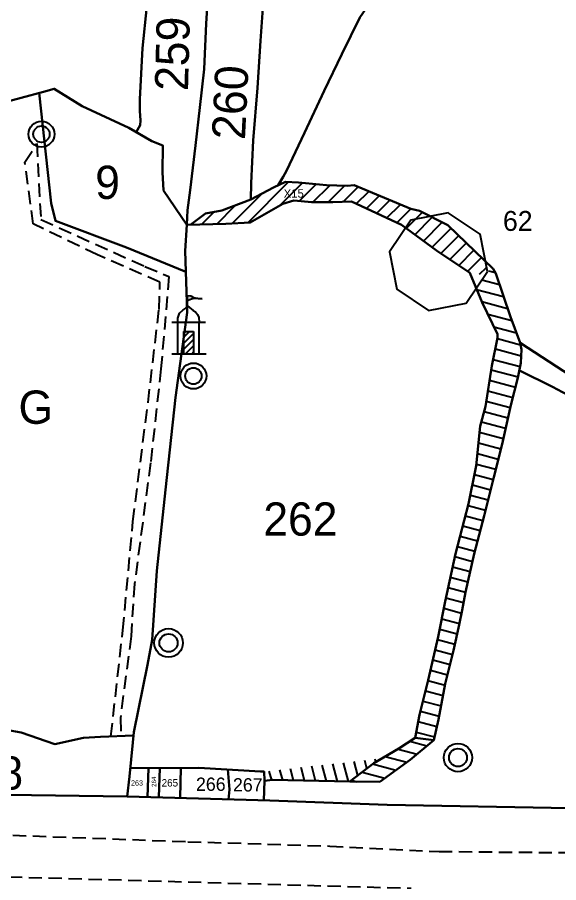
# Model space of a CAD drawing. Header units: millimetres. Extents: x -6521 to 1064, y -7 to 2171.
# Drawn here: x 446.3 to 487, y 417.4 to 482.5 of the extents above; entities that cross this region are included whole.
import ezdxf

# ---------------------------------------------------------------- set-up
doc = ezdxf.new("R2010")
doc.units = ezdxf.units.MM
doc.linetypes.add('ACAD_ISO02W100', pattern=[15, 12, -3])
doc.linetypes.add('DASHED', pattern=[0.75, 0.5, -0.25])
for name, color, linetype in [('Image', 7, 'Continuous'), ('Line_Road', 250, 'ACAD_ISO02W100'), ('Sym_Hatch', 1, 'Continuous'), ('Sym_Temple', 1, 'Continuous'), ('Sym_Traverse_Stone', 5, 'Continuous'), ('Text_Traverse_Stone_No', 1, 'Continuous')]:
    doc.layers.add(name, color=color, linetype=linetype)
for name, color, linetype, lineweight in [('Poly_Survey_Bndry', 250, 'Continuous', 30), ('Sym_Well', 5, 'Continuous', 25), ('Text_Survey_No', 250, 'Continuous', 0)]:
    doc.layers.add(name, color=color, linetype=linetype, lineweight=lineweight)
doc.styles.get("Standard").update_dxf_attribs({"font": 'Sakal_Marathi_N_Ship.TTF'})
picture_1 = doc.add_image_def('image1.jpg', size_in_pixel=(14525, 10936))

# ---------------------------------------------------------------- blocks, each defined once
blk = doc.blocks.new('Sym_Traverse_Stone')
at = {"layer": 'Sym_Traverse_Stone'}
blk.add_lwpolyline([(3.223, -0.65), (2.739, 1.819), (0.65, 3.223), (-1.819, 2.739), (-3.223, 0.65), (-2.739, -1.819), (-0.65, -3.223), (1.819, -2.739)], close=True, dxfattribs=at)
blk = doc.blocks.new('WELL PAKKA1')
for radius in [0.862, 0.546]:
    blk.add_circle((0, 0), radius)
blk = doc.blocks.new('Sym_Temple')
at = {"layer": 'Sym_Temple'}
blk.add_hatch(color=256, dxfattribs=at).paths.add_polyline_path([(1.651, 4.557), (1.905, 4.599), (2.187, 4.571), (2.54, 4.585), (1.821, 4.684), (1.595, 4.811), (1.313, 4.853), (1.306, 4.442), (1.355, 4.444)])
for p, q in [((1.299, 3.993), (1.313, 4.853)), ((1.355, 4.444), (1.306, 4.442)), ((1.313, 4.853), (1.595, 4.811)), ((1.651, 4.557), (1.355, 4.444)), ((1.595, 4.811), (1.821, 4.684)), ((1.905, 4.599), (1.651, 4.557)), ((1.821, 4.684), (2.54, 4.585)), ((2.187, 4.571), (1.905, 4.599)), ((2.54, 4.585), (2.187, 4.571)), ((0.65, 3.374), (0.918, 3.641)), ((0.918, 3.641), (1.158, 3.782)), ((1.158, 3.782), (1.299, 3.993)), ((1.299, 3.993), (1.468, 3.839)), ((1.468, 3.839), (1.792, 3.599)), ((1.792, 3.599), (1.976, 3.486)), ((0.495, 2.951), (0.65, 3.374)), ((0.495, 2.621), (0.495, 2.951)), ((1.976, 3.486), (2.131, 3.275)), ((2.131, 3.275), (2.244, 3.007)), ((2.244, 3.007), (2.272, 2.621)), ((0.001, 2.621), (2.822, 2.621)), ((0.495, 0.001), (0.495, 2.621)), ((2.272, 0.001), (2.272, 2.621)), ((1.016, 1.396), (1.481, 1.861)), ((1.016, 0.001), (1.016, 1.861)), ((1.016, 1.861), (1.821, 1.861)), ((1.016, 0.887), (1.821, 1.691)), ((1.821, 1.861), (1.821, 0.001)), ((1.016, 0.378), (1.821, 1.182)), ((0.001, 0.001), (2.85, 0.001)), ((1.149, 0.001), (1.821, 0.673)), ((1.658, 0.001), (1.821, 0.163))]:
    blk.add_line(p, q, dxfattribs=at)

msp = doc.modelspace()

# ---------------------------------------------------------------- hatches: boundary and pattern name
at = {"layer": 'Sym_Hatch', "transparency": 33554687}
h = msp.add_hatch(dxfattribs=at)
h.set_pattern_fill('ANSI31', color=0, scale=0.25)
h.paths.add_polyline_path([(459.344, 466.862), (461.986, 466.921), (463.802, 467.012), (466.273, 468.413), (467.09, 468.678), (468.45, 468.539), (470.046, 468.562), (471.442, 468.589), (475.192, 466.833), (475.506, 466.606), (475.907, 467.203), (477.376, 467.491), (476.57, 467.896), (475.911, 468.055), (471.633, 469.817), (471.125, 469.775), (469.547, 469.823), (467.46, 470.028), (466.464, 470.079), (465.578, 469.663), (463.865, 468.754), (461.667, 467.911), (460.453, 467.69)])
h.paths.add_polyline_path([(481.515, 464.119), (478.692, 466.83), (477.376, 467.491), (475.907, 467.203), (475.506, 466.606), (477.839, 464.916), (480.351, 463.239), (480.497, 462.883), (481.663, 463.361)])
h = msp.add_hatch(dxfattribs=at)
h.set_pattern_fill('ANSI31', color=0, scale=0.25, angle=120)
h.paths.add_polyline_path([(484.135, 457.973), (483.408, 459.914), (482.301, 463.193), (482.113, 463.545), (481.663, 463.361), (481.669, 463.329), (480.827, 462.076), (481.27, 460.994), (482.439, 458.624), (482.439, 458.335), (482.006, 456.229), (481.515, 453.189), (481.13, 451.698), (480.834, 448.73), (480.257, 445.856), (479.264, 442.094), (478.482, 438.521), (477.973, 435.864), (477.203, 432.608), (476.56, 430.003), (476.227, 428.271), (477.625, 428.087), (477.988, 429.648), (478.499, 432.31), (479.119, 434.822), (479.548, 436.761), (479.764, 437.852), (480.018, 439.207), (480.676, 442.109), (481.414, 444.952), (482.77, 450.351), (483.43, 453.276), (483.97, 455.326), (484.181, 456.472), (484.247, 457.471)])
h.paths.add_polyline_path([(471.313, 424.967), (473.571, 424.941), (475.854, 426.608), (477.625, 428.087), (476.227, 428.271), (475.011, 427.447), (473.11, 426.365)])
h = msp.add_hatch(dxfattribs=at)
h.set_pattern_fill('ANSI31', color=0, scale=0.25, angle=60)
h.paths.add_polyline_path([(471.313, 424.967), (473.11, 426.365), (473.706, 426.705), (464.857, 425.717), (464.888, 425.015), (465.481, 425.091)])

# ---------------------------------------------------------------- linework, layer by layer
at = {"layer": 'Line_Road', "linetype": 'DASHED', "ltscale": 2}
for points in [[(454.088, 428.394), (453.333, 428.368), (454.227, 436.348), (454.982, 444.523), (456.127, 453.484), (456.949, 460.489), (457.018, 462.541), (452.314, 464.589), (447.473, 466.922), (446.853, 471.555), (447.753, 472.953)], [(447.753, 472.953), (448.055, 467.246), (455.886, 463.721), (457.694, 462.951), (457.096, 456.007), (456.316, 448.94), (455.103, 439.844), (454.847, 435.901), (454.041, 429.771), (454.088, 428.394)], [(161.979, 414.081), (180.409, 421.958), (191.298, 427.014), (197.898, 430.026), (206.895, 433.825), (214.993, 437.651), (223.935, 441.24), (227.645, 443.129), (236.552, 445.141), (241.918, 446.044), (254.902, 444.623), (272.625, 441.109), (287.24, 438.483), (311.218, 433.538), (339.734, 427.717), (352.286, 424.97), (371.657, 421.195), (376.673, 420.361), (394.891, 419.129), (418.318, 418.066), (444.141, 417.853), (475.94, 416.947)], [(441.454, 421.102), (459.13, 420.448), (469.802, 420.122), (478.03, 419.712), (498.277, 419.536), (516.411, 418.994), (536.607, 418.473), (555.956, 417.664), (583.272, 416.936)]]:
    msp.add_lwpolyline(points, dxfattribs=at)
at = {"layer": 'Poly_Survey_Bndry'}
for points in [[(471.701, 502.645), (471.783, 500.599), (471.995, 497.755), (472.218, 494.308), (472.359, 490.458), (472.426, 487.1), (472.565, 484.475), (472.565, 483.158), (472.055, 482.452), (470.717, 479.67), (469.388, 476.931), (467.901, 473.754), (466.552, 470.905), (466.286, 470.443), (465.93, 469.829)], [(458.112, 500.656), (457.817, 494.734), (457.638, 491.303), (457.52, 489.04), (457.551, 488.565), (456.703, 486.668), (456.082, 485.219), (456.031, 483.304), (455.711, 480.125), (455.498, 476.305), (455.51, 475.43), (455.545, 474.702), (455.535, 474.342), (455.238, 473.819)], [(466.004, 500.28), (466.085, 499.227), (465.94, 497.563), (465.691, 494.966), (465.527, 492.436), (465.33, 490.523), (465.097, 487.24), (464.858, 484.579), (464.601, 480.677), (464.376, 477.149), (464.029, 473.197), (463.882, 469.991), (463.865, 468.754), (461.667, 467.911), (460.453, 467.69), (459.344, 466.862)], [(460.634, 483.959), (460.501, 481.986), (460.35, 478.545), (460.019, 475.671), (459.689, 472.807), (459.302, 469.45), (459.104, 467.953), (459.044, 466.856), (461.986, 466.921), (463.802, 467.012), (466.273, 468.413), (467.09, 468.678), (468.45, 468.539), (470.046, 468.562), (471.442, 468.589), (475.192, 466.833), (477.839, 464.916), (480.351, 463.239), (481.27, 460.994), (482.439, 458.624), (482.439, 458.335), (482.006, 456.229), (481.515, 453.189), (481.13, 451.698), (480.834, 448.73), (480.257, 445.856), (479.264, 442.094), (478.482, 438.521), (477.973, 435.864), (477.203, 432.608), (476.56, 430.003), (476.227, 428.271), (475.011, 427.447), (473.11, 426.365), (471.313, 424.967), (465.481, 425.091), (464.888, 425.015), (464.846, 423.559)], [(444.863, 475.949), (448.243, 476.856), (449.06, 477.075), (451.16, 475.772), (454.666, 474.144), (456.413, 473.15), (457.229, 472.817), (457.205, 470.811), (457.288, 469.44), (459.044, 466.856), (458.92, 464.901), (459.065, 460.251), (458.186, 453.857), (457.435, 446.909), (456.778, 440.833), (456.436, 435.64), (456.093, 433.752), (455.045, 428.689), (454.988, 427.921), (454.717, 425.357), (454.553, 423.854)], [(447.92, 476.769), (448.836, 468.473), (449.154, 467.14), (454.504, 465.134), (458.969, 463.322)], [(463.865, 468.754), (465.578, 469.663), (466.464, 470.079), (467.46, 470.028), (469.547, 469.823), (471.125, 469.775), (471.633, 469.817), (475.911, 468.055), (476.57, 467.896), (478.692, 466.83), (482.113, 463.545), (482.301, 463.193), (483.408, 459.914), (484.135, 457.973), (484.247, 457.471), (484.181, 456.472), (483.97, 455.326), (483.43, 453.276), (482.77, 450.351), (482.143, 447.855), (481.414, 444.952), (480.676, 442.109), (480.018, 439.207), (479.764, 437.852), (479.548, 436.761), (479.119, 434.822), (478.499, 432.31), (477.988, 429.648), (477.625, 428.087), (475.854, 426.608), (473.571, 424.941), (471.313, 424.967)], [(484.135, 457.973), (487.952, 455.499), (491.481, 453.299), (492.606, 453.178), (499.067, 452.771), (500.655, 452.649), (501.474, 454.256), (502.928, 456.4), (498.328, 458.31), (492.469, 460.836), (490.585, 461.635), (490.894, 463.076), (491.728, 466.756), (492.188, 469.408), (492.323, 469.836), (497.45, 469.266), (497.696, 469.242), (497.71, 465.614), (497.642, 462.769), (497.594, 459.829), (497.526, 458.686), (497.526, 458.656)], [(484.075, 455.899), (486.576, 454.661), (489.582, 453.046), (491.935, 451.74), (492.397, 451.703), (494.383, 451.2), (495.425, 450.956), (496.302, 450.893), (499.865, 450.057), (503.977, 449.255), (506.92, 448.672), (510.47, 447.733), (513.291, 447.051), (513.403, 447.016), (513.847, 448.697)], [(431.858, 424.319), (431.087, 427.148), (438.266, 427.119), (444.861, 426.866), (445.083, 428.552), (445.455, 428.873), (446.581, 428.674), (449.098, 427.795), (451.258, 428.273), (452.54, 428.341), (455.026, 428.426)], [(454.782, 425.969), (459.938, 426.004), (464.586, 425.737), (464.857, 425.717), (464.888, 425.015)], [(456.151, 425.978), (456.089, 423.81)], [(458.6, 425.995), (458.536, 423.74)], [(462.13, 425.878), (462.245, 424.377), (462.181, 423.613)], [(445.542, 423.968), (454.553, 423.854), (465.288, 423.547), (474.112, 423.228), (487.861, 422.973)]]:
    msp.add_lwpolyline(points, dxfattribs=at)
at = {"layer": 'Poly_Survey_Bndry', "color": 0}
for points in [[(476.227, 428.271), (477.625, 428.087)], [(457, 425.984), (456.937, 423.786)]]:
    msp.add_lwpolyline(points, dxfattribs=at)

# ---------------------------------------------------------------- block references
at = {"layer": 'Sym_Temple', "xscale": 0.9045444769474923, "yscale": 0.9045444769474923, "zscale": 0.9045444769474923}
msp.add_blockref('Sym_Temple', (457.909, 457.144), dxfattribs=at)
at = {"layer": 'Sym_Traverse_Stone', "xscale": 1.142865619639545, "yscale": 1.142865619639545, "zscale": 1.142865619639545}
msp.add_blockref('Sym_Traverse_Stone', (477.986, 464.073), dxfattribs=at)
at = {"layer": 'Sym_Well', "rotation": 0.5165374398616038}
for p, xscale, yscale, zscale in [((448.101, 473.664), 1.128969044722524, 1.128969044722523, 1.128969044722523), ((459.54, 455.476), 1.128969044722524, 1.128969044722523, 1.128969044722523), ((457.667, 435.402), 1.248930920206003, 1.248930920206001, 1.248930920206001), ((479.455, 426.776), 1.232051311149502, 1.2320513111495, 1.2320513111495)]:
    msp.add_blockref('WELL PAKKA1', p, dxfattribs=dict(at, xscale=xscale, yscale=yscale, zscale=zscale))

# ---------------------------------------------------------------- texts
at = {"layer": 'Text_Survey_No', "attachment_point": 1}
for s, insert, char_height, rotation in [('\\fSakal Marathi;259', (456.633, 476.953), 2.5, 88.54717), ('\\fSakal Marathi;260', (460.921, 473.326), 2.5, 87.16534), ('\\fSakal Marathi;264', (456.408, 424.567), 0.33492, 91.42027)]:
    msp.add_mtext(s, dxfattribs=dict(at, insert=insert, char_height=char_height, rotation=rotation))
for s, insert, char_height in [('9', (452.148, 471.293), 2.5), ('X15', (466.334, 469.523), 0.6357), ('G', (446.373, 454.381), 2.5), ('\\fSakal Marathi;262', (464.803, 445.968), 2.5), ('\\fSakal Marathi;8', (444.861, 426.866), 2.5), ('\\fSakal Marathi;263', (454.843, 425.06), 0.39082), ('\\fSakal Marathi;265', (457.147, 425.153), 0.55525), ('\\fSakal Marathi;266', (459.732, 425.273), 1), ('\\fSakal Marathi;267', (462.517, 425.225), 1)]:
    msp.add_mtext(s, dxfattribs=dict(at, insert=insert, char_height=char_height))
at = {"layer": 'Text_Traverse_Stone_No', "linetype": 'DASHED', "insert": (482.841, 467.889), "char_height": 1.5, "attachment_point": 1}
msp.add_mtext('62', dxfattribs=at)

# ---------------------------------------------------------------- pictures from other files: only their frames are drawn
at = {"layer": 'Image'}
image = msp.add_image(picture_1, insert=(0, 0), size_in_units=(922.339, 694.437), dxfattribs=at)
image.dxf.flags = 7

doc.saveas('drawing.dxf')
